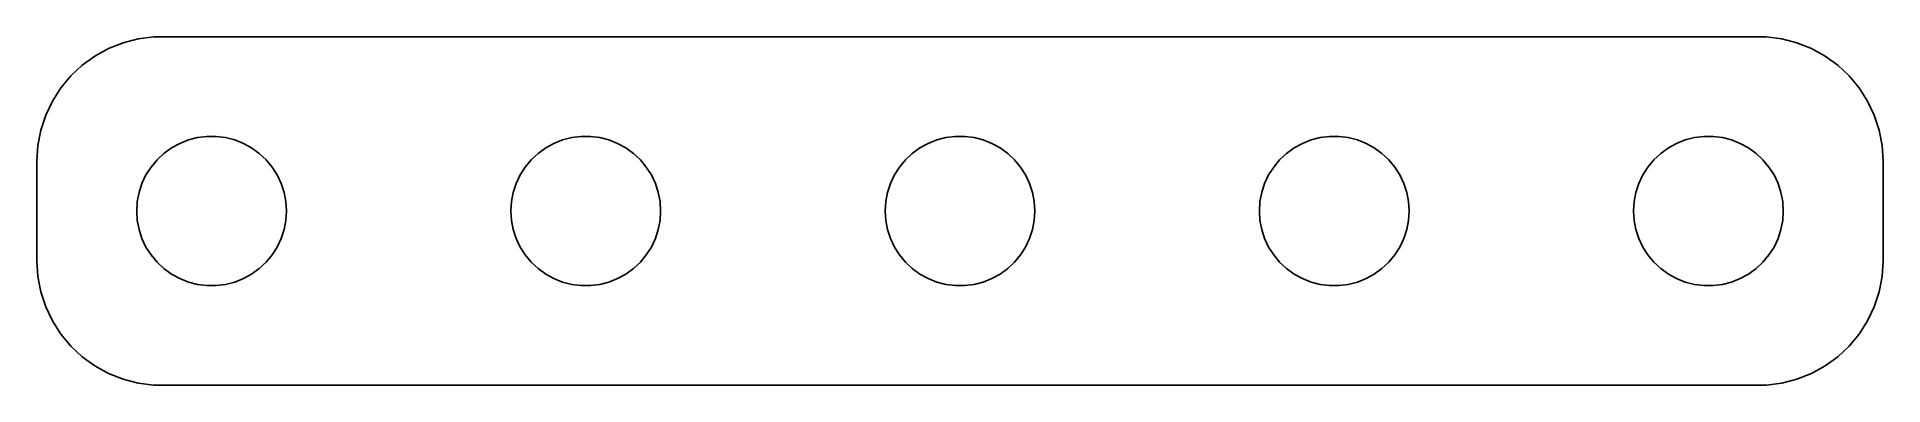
# Model space of a CAD drawing. Header units: metres. Extents: x -18.5 to 18.5, y -3.5 to 3.5.
import ezdxf

# ---------------------------------------------------------------- set-up
doc = ezdxf.new("R2010")
doc.units = ezdxf.units.M

msp = doc.modelspace()

# ---------------------------------------------------------------- linework, layer by layer
for p, q in [((-16.7725, 3.37764), (-17.0644, 3.26205)), ((-16.4684, 3.4557), (-16.7725, 3.37764)), ((-16.157, 3.49506), (-16.4684, 3.4557)), ((16.157, 3.49506), (-16.157, 3.49506)), ((16.4684, 3.4557), (16.157, 3.49506)), ((16.7725, 3.37764), (16.4684, 3.4557)), ((17.0644, 3.26205), (16.7725, 3.37764)), ((-17.3396, 3.11081), (-17.5936, 2.92627)), ((-17.0644, 3.26205), (-17.3396, 3.11081)), ((17.3396, 3.11081), (17.0644, 3.26205)), ((17.5936, 2.92627), (17.3396, 3.11081)), ((-17.8224, 2.71136), (-18.0225, 2.46945)), ((-17.5936, 2.92627), (-17.8224, 2.71136)), ((17.8224, 2.71136), (17.5936, 2.92627)), ((18.0225, 2.46945), (17.8224, 2.71136)), ((-18.0225, 2.46945), (-18.1908, 2.20438)), ((18.1908, 2.20438), (18.0225, 2.46945)), ((-18.3244, 1.9203), (-18.4214, 1.62172)), ((-18.1908, 2.20438), (-18.3244, 1.9203)), ((18.3244, 1.9203), (18.1908, 2.20438)), ((18.4214, 1.62172), (18.3244, 1.9203)), ((-18.4214, 1.62172), (-18.4803, 1.31332)), ((-15.2811, 1.47342), (-15.0942, 1.49704)), ((-15.0942, 1.49704), (-14.9058, 1.49704)), ((-14.9058, 1.49704), (-14.7189, 1.47342)), ((-7.78107, 1.47342), (-7.59418, 1.49704)), ((-7.59418, 1.49704), (-7.40581, 1.49704)), ((-7.40581, 1.49704), (-7.21892, 1.47342)), ((-0.281067, 1.47342), (-0.094177, 1.49704)), ((-0.094177, 1.49704), (0.094177, 1.49704)), ((0.094177, 1.49704), (0.281067, 1.47342)), ((7.21892, 1.47342), (7.40581, 1.49704)), ((7.40581, 1.49704), (7.59418, 1.49704)), ((7.59418, 1.49704), (7.78107, 1.47342)), ((14.7189, 1.47342), (14.9058, 1.49704)), ((14.9058, 1.49704), (15.0942, 1.49704)), ((15.0942, 1.49704), (15.2811, 1.47342)), ((18.4803, 1.31332), (18.4214, 1.62172)), ((-18.4803, 1.31332), (-18.5, 1)), ((-16.0934, 1.02681), (-15.9561, 1.15576)), ((-15.9561, 1.15576), (-15.8037, 1.26648)), ((-15.8037, 1.26648), (-15.6387, 1.35724)), ((-15.6387, 1.35724), (-15.4635, 1.42657)), ((-15.4635, 1.42657), (-15.2811, 1.47342)), ((-14.7189, 1.47342), (-14.5365, 1.42657)), ((-14.5365, 1.42657), (-14.3613, 1.35724)), ((-14.3613, 1.35724), (-14.1963, 1.26648)), ((-14.1963, 1.26648), (-14.0439, 1.15576)), ((-14.0439, 1.15576), (-13.9065, 1.02681)), ((-8.59344, 1.02681), (-8.45613, 1.15576)), ((-8.45613, 1.15576), (-8.30373, 1.26648)), ((-8.30373, 1.26648), (-8.13866, 1.35724)), ((-8.13866, 1.35724), (-7.96352, 1.42657)), ((-7.96352, 1.42657), (-7.78107, 1.47342)), ((-7.21892, 1.47342), (-7.03647, 1.42657)), ((-7.03647, 1.42657), (-6.86133, 1.35724)), ((-6.86133, 1.35724), (-6.69626, 1.26648)), ((-6.69626, 1.26648), (-6.54385, 1.15576)), ((-6.54385, 1.15576), (-6.40654, 1.02681)), ((-1.09344, 1.02681), (-0.956131, 1.15576)), ((-0.956131, 1.15576), (-0.803726, 1.26648)), ((-0.803726, 1.26648), (-0.638657, 1.35724)), ((-0.638657, 1.35724), (-0.463516, 1.42657)), ((-0.463516, 1.42657), (-0.281067, 1.47342)), ((0.281067, 1.47342), (0.463516, 1.42657)), ((0.463516, 1.42657), (0.638657, 1.35724)), ((0.638657, 1.35724), (0.803726, 1.26648)), ((0.803726, 1.26648), (0.956131, 1.15576)), ((0.956131, 1.15576), (1.09344, 1.02681)), ((6.40654, 1.02681), (6.54385, 1.15576)), ((6.54385, 1.15576), (6.69626, 1.26648)), ((6.69626, 1.26648), (6.86133, 1.35724)), ((6.86133, 1.35724), (7.03647, 1.42657)), ((7.03647, 1.42657), (7.21892, 1.47342)), ((7.78107, 1.47342), (7.96352, 1.42657)), ((7.96352, 1.42657), (8.13866, 1.35724)), ((8.13866, 1.35724), (8.30373, 1.26648)), ((8.30373, 1.26648), (8.45613, 1.15576)), ((8.45613, 1.15576), (8.59344, 1.02681)), ((13.9065, 1.02681), (14.0439, 1.15576)), ((14.0439, 1.15576), (14.1963, 1.26648)), ((14.1963, 1.26648), (14.3613, 1.35724)), ((14.3613, 1.35724), (14.5365, 1.42657)), ((14.5365, 1.42657), (14.7189, 1.47342)), ((15.2811, 1.47342), (15.4635, 1.42657)), ((15.4635, 1.42657), (15.6387, 1.35724)), ((15.6387, 1.35724), (15.8037, 1.26648)), ((15.8037, 1.26648), (15.9561, 1.15576)), ((15.9561, 1.15576), (16.0934, 1.02681)), ((18.5, 1), (18.4803, 1.31332)), ((-18.5, 1), (-18.5, -1)), ((-16.3145, 0.722626), (-16.2135, 0.881668)), ((-16.2135, 0.881668), (-16.0934, 1.02681)), ((-13.9065, 1.02681), (-13.7865, 0.881668)), ((-13.7865, 0.881668), (-13.6855, 0.722626)), ((-8.81445, 0.722626), (-8.71352, 0.881668)), ((-8.71352, 0.881668), (-8.59344, 1.02681)), ((-6.40654, 1.02681), (-6.28647, 0.881668)), ((-6.28647, 0.881668), (-6.18553, 0.722626)), ((-1.31445, 0.722626), (-1.21352, 0.881668)), ((-1.21352, 0.881668), (-1.09344, 1.02681)), ((1.09344, 1.02681), (1.21352, 0.881668)), ((1.21352, 0.881668), (1.31445, 0.722626)), ((6.18553, 0.722626), (6.28647, 0.881668)), ((6.28647, 0.881668), (6.40654, 1.02681)), ((8.59344, 1.02681), (8.71352, 0.881668)), ((8.71352, 0.881668), (8.81445, 0.722626)), ((13.6855, 0.722626), (13.7865, 0.881668)), ((13.7865, 0.881668), (13.9065, 1.02681)), ((16.0934, 1.02681), (16.2135, 0.881668)), ((16.2135, 0.881668), (16.3145, 0.722626)), ((18.5, -1), (18.5, 1)), ((-16.4882, 0.187988), (-16.4529, 0.373032)), ((-16.4529, 0.373032), (-16.3947, 0.552185)), ((-16.3947, 0.552185), (-16.3145, 0.722626)), ((-13.6855, 0.722626), (-13.6053, 0.552185)), ((-13.6053, 0.552185), (-13.5471, 0.373032)), ((-13.5471, 0.373032), (-13.5118, 0.187988)), ((-8.98816, 0.187988), (-8.95287, 0.373032)), ((-8.95287, 0.373032), (-8.89465, 0.552185)), ((-8.89465, 0.552185), (-8.81445, 0.722626)), ((-6.18553, 0.722626), (-6.10533, 0.552185)), ((-6.10533, 0.552185), (-6.04712, 0.373032)), ((-6.04712, 0.373032), (-6.01183, 0.187988)), ((-1.48816, 0.187988), (-1.45287, 0.373032)), ((-1.45287, 0.373032), (-1.39465, 0.552185)), ((-1.39465, 0.552185), (-1.31445, 0.722626)), ((1.31445, 0.722626), (1.39465, 0.552185)), ((1.39465, 0.552185), (1.45287, 0.373032)), ((1.45287, 0.373032), (1.48816, 0.187988)), ((6.01183, 0.187988), (6.04712, 0.373032)), ((6.04712, 0.373032), (6.10533, 0.552185)), ((6.10533, 0.552185), (6.18553, 0.722626)), ((8.81445, 0.722626), (8.89465, 0.552185)), ((8.89465, 0.552185), (8.95287, 0.373032)), ((8.95287, 0.373032), (8.98816, 0.187988)), ((13.5118, 0.187988), (13.5471, 0.373032)), ((13.5471, 0.373032), (13.6053, 0.552185)), ((13.6053, 0.552185), (13.6855, 0.722626)), ((16.3145, 0.722626), (16.3947, 0.552185)), ((16.3947, 0.552185), (16.4529, 0.373032)), ((16.4529, 0.373032), (16.4882, 0.187988)), ((-16.5, 0), (-16.4882, 0.187988)), ((-16.4882, -0.187988), (-16.5, 0)), ((-13.5118, 0.187988), (-13.5, 0)), ((-13.5, 0), (-13.5118, -0.187988)), ((-9, 0), (-8.98816, 0.187988)), ((-8.98816, -0.187988), (-9, 0)), ((-6.01183, 0.187988), (-6, 0)), ((-6, 0), (-6.01183, -0.187988)), ((-1.5, 0), (-1.48816, 0.187988)), ((-1.48816, -0.187988), (-1.5, 0)), ((1.48816, 0.187988), (1.5, 0)), ((1.5, 0), (1.48816, -0.187988)), ((6, 0), (6.01183, 0.187988)), ((6.01183, -0.187988), (6, 0)), ((8.98816, 0.187988), (9, 0)), ((9, 0), (8.98816, -0.187988)), ((13.5, 0), (13.5118, 0.187988)), ((13.5118, -0.187988), (13.5, 0)), ((16.4882, 0.187988), (16.5, 0)), ((16.5, 0), (16.4882, -0.187988)), ((-16.4529, -0.373032), (-16.4882, -0.187988)), ((-13.5118, -0.187988), (-13.5471, -0.373032)), ((-8.95287, -0.373032), (-8.98816, -0.187988)), ((-6.01183, -0.187988), (-6.04712, -0.373032)), ((-1.45287, -0.373032), (-1.48816, -0.187988)), ((1.48816, -0.187988), (1.45287, -0.373032)), ((6.04712, -0.373032), (6.01183, -0.187988)), ((8.98816, -0.187988), (8.95287, -0.373032)), ((13.5471, -0.373032), (13.5118, -0.187988)), ((16.4882, -0.187988), (16.4529, -0.373032)), ((-16.3947, -0.552185), (-16.4529, -0.373032)), ((-16.3145, -0.722626), (-16.3947, -0.552185)), ((-16.2135, -0.881668), (-16.3145, -0.722626)), ((-13.6855, -0.722626), (-13.7865, -0.881668)), ((-13.6053, -0.552185), (-13.6855, -0.722626)), ((-13.5471, -0.373032), (-13.6053, -0.552185)), ((-8.89465, -0.552185), (-8.95287, -0.373032)), ((-8.81445, -0.722626), (-8.89465, -0.552185)), ((-8.71352, -0.881668), (-8.81445, -0.722626)), ((-6.18553, -0.722626), (-6.28647, -0.881668)), ((-6.10533, -0.552185), (-6.18553, -0.722626)), ((-6.04712, -0.373032), (-6.10533, -0.552185)), ((-1.39465, -0.552185), (-1.45287, -0.373032)), ((-1.31445, -0.722626), (-1.39465, -0.552185)), ((-1.21352, -0.881668), (-1.31445, -0.722626)), ((1.31445, -0.722626), (1.21352, -0.881668)), ((1.39465, -0.552185), (1.31445, -0.722626)), ((1.45287, -0.373032), (1.39465, -0.552185)), ((6.10533, -0.552185), (6.04712, -0.373032)), ((6.18553, -0.722626), (6.10533, -0.552185)), ((6.28647, -0.881668), (6.18553, -0.722626)), ((8.81445, -0.722626), (8.71352, -0.881668)), ((8.89465, -0.552185), (8.81445, -0.722626)), ((8.95287, -0.373032), (8.89465, -0.552185)), ((13.6053, -0.552185), (13.5471, -0.373032)), ((13.6855, -0.722626), (13.6053, -0.552185)), ((13.7865, -0.881668), (13.6855, -0.722626)), ((16.3145, -0.722626), (16.2135, -0.881668)), ((16.3947, -0.552185), (16.3145, -0.722626)), ((16.4529, -0.373032), (16.3947, -0.552185)), ((-18.5, -1), (-18.4803, -1.31332)), ((-16.0934, -1.02681), (-16.2135, -0.881668)), ((-15.9561, -1.15576), (-16.0934, -1.02681)), ((-13.9065, -1.02681), (-14.0439, -1.15576)), ((-13.7865, -0.881668), (-13.9065, -1.02681)), ((-8.59344, -1.02681), (-8.71352, -0.881668)), ((-8.45613, -1.15576), (-8.59344, -1.02681)), ((-6.40654, -1.02681), (-6.54385, -1.15576)), ((-6.28647, -0.881668), (-6.40654, -1.02681)), ((-1.09344, -1.02681), (-1.21352, -0.881668)), ((-0.956131, -1.15576), (-1.09344, -1.02681)), ((1.09344, -1.02681), (0.956131, -1.15576)), ((1.21352, -0.881668), (1.09344, -1.02681)), ((6.40654, -1.02681), (6.28647, -0.881668)), ((6.54385, -1.15576), (6.40654, -1.02681)), ((8.59344, -1.02681), (8.45613, -1.15576)), ((8.71352, -0.881668), (8.59344, -1.02681)), ((13.9065, -1.02681), (13.7865, -0.881668)), ((14.0439, -1.15576), (13.9065, -1.02681)), ((16.0934, -1.02681), (15.9561, -1.15576)), ((16.2135, -0.881668), (16.0934, -1.02681)), ((18.4803, -1.31332), (18.5, -1)), ((-18.4803, -1.31332), (-18.4214, -1.62172)), ((-15.8037, -1.26648), (-15.9561, -1.15576)), ((-15.6387, -1.35724), (-15.8037, -1.26648)), ((-15.4635, -1.42657), (-15.6387, -1.35724)), ((-15.2811, -1.47342), (-15.4635, -1.42657)), ((-15.0942, -1.49704), (-15.2811, -1.47342)), ((-14.7189, -1.47342), (-14.9058, -1.49704)), ((-14.5365, -1.42657), (-14.7189, -1.47342)), ((-14.3613, -1.35724), (-14.5365, -1.42657)), ((-14.1963, -1.26648), (-14.3613, -1.35724)), ((-14.0439, -1.15576), (-14.1963, -1.26648)), ((-8.30373, -1.26648), (-8.45613, -1.15576)), ((-8.13866, -1.35724), (-8.30373, -1.26648)), ((-7.96352, -1.42657), (-8.13866, -1.35724)), ((-7.78107, -1.47342), (-7.96352, -1.42657)), ((-7.59418, -1.49704), (-7.78107, -1.47342)), ((-7.21892, -1.47342), (-7.40581, -1.49704)), ((-7.03647, -1.42657), (-7.21892, -1.47342)), ((-6.86133, -1.35724), (-7.03647, -1.42657)), ((-6.69626, -1.26648), (-6.86133, -1.35724)), ((-6.54385, -1.15576), (-6.69626, -1.26648)), ((-0.803726, -1.26648), (-0.956131, -1.15576)), ((-0.638657, -1.35724), (-0.803726, -1.26648)), ((-0.463516, -1.42657), (-0.638657, -1.35724)), ((-0.281067, -1.47342), (-0.463516, -1.42657)), ((-0.094177, -1.49704), (-0.281067, -1.47342)), ((0.281067, -1.47342), (0.094177, -1.49704)), ((0.463516, -1.42657), (0.281067, -1.47342)), ((0.638657, -1.35724), (0.463516, -1.42657)), ((0.803726, -1.26648), (0.638657, -1.35724)), ((0.956131, -1.15576), (0.803726, -1.26648)), ((6.69626, -1.26648), (6.54385, -1.15576)), ((6.86133, -1.35724), (6.69626, -1.26648)), ((7.03647, -1.42657), (6.86133, -1.35724)), ((7.21892, -1.47342), (7.03647, -1.42657)), ((7.40581, -1.49704), (7.21892, -1.47342)), ((7.78107, -1.47342), (7.59418, -1.49704)), ((7.96352, -1.42657), (7.78107, -1.47342)), ((8.13866, -1.35724), (7.96352, -1.42657)), ((8.30373, -1.26648), (8.13866, -1.35724)), ((8.45613, -1.15576), (8.30373, -1.26648)), ((14.1963, -1.26648), (14.0439, -1.15576)), ((14.3613, -1.35724), (14.1963, -1.26648)), ((14.5365, -1.42657), (14.3613, -1.35724)), ((14.7189, -1.47342), (14.5365, -1.42657)), ((14.9058, -1.49704), (14.7189, -1.47342)), ((15.2811, -1.47342), (15.0942, -1.49704)), ((15.4635, -1.42657), (15.2811, -1.47342)), ((15.6387, -1.35724), (15.4635, -1.42657)), ((15.8037, -1.26648), (15.6387, -1.35724)), ((15.9561, -1.15576), (15.8037, -1.26648)), ((18.4214, -1.62172), (18.4803, -1.31332)), ((-18.4214, -1.62172), (-18.3244, -1.9203)), ((-14.9058, -1.49704), (-15.0942, -1.49704)), ((-7.40581, -1.49704), (-7.59418, -1.49704)), ((0.094177, -1.49704), (-0.094177, -1.49704)), ((7.59418, -1.49704), (7.40581, -1.49704)), ((15.0942, -1.49704), (14.9058, -1.49704)), ((18.3244, -1.9203), (18.4214, -1.62172)), ((-18.3244, -1.9203), (-18.1908, -2.20438)), ((-18.1908, -2.20438), (-18.0225, -2.46945)), ((18.0225, -2.46945), (18.1908, -2.20438)), ((18.1908, -2.20438), (18.3244, -1.9203)), ((-18.0225, -2.46945), (-17.8224, -2.71136)), ((17.8224, -2.71136), (18.0225, -2.46945)), ((-17.8224, -2.71136), (-17.5936, -2.92627)), ((-17.5936, -2.92627), (-17.3396, -3.11081)), ((17.3396, -3.11081), (17.5936, -2.92627)), ((17.5936, -2.92627), (17.8224, -2.71136)), ((-17.3396, -3.11081), (-17.0644, -3.26205)), ((-17.0644, -3.26205), (-16.7725, -3.37764)), ((16.7725, -3.37764), (17.0644, -3.26205)), ((17.0644, -3.26205), (17.3396, -3.11081)), ((-16.7725, -3.37764), (-16.4684, -3.4557)), ((-16.4684, -3.4557), (-16.157, -3.49506)), ((-16.157, -3.49506), (16.157, -3.49506)), ((16.157, -3.49506), (16.4684, -3.4557)), ((16.4684, -3.4557), (16.7725, -3.37764))]:
    msp.add_line(p, q)

doc.saveas('drawing.dxf')
